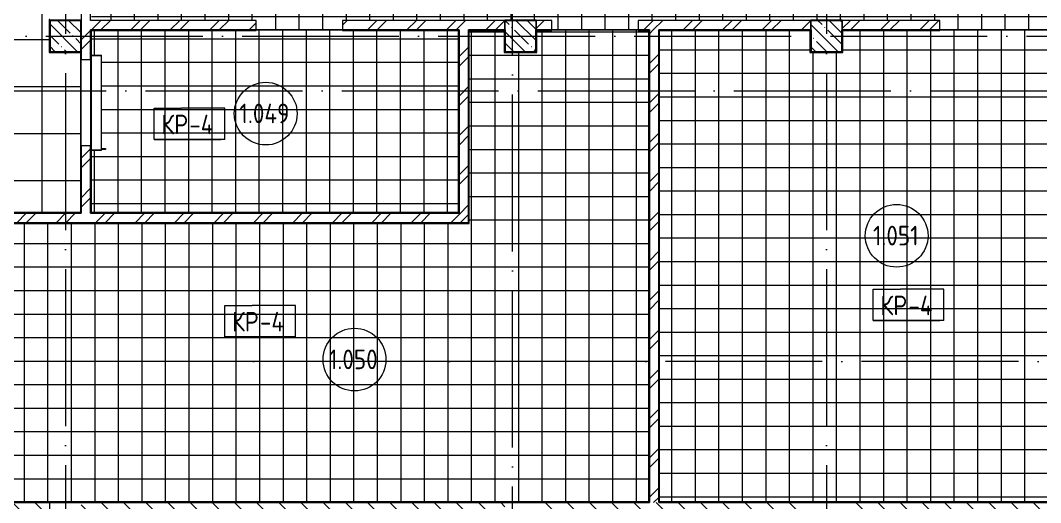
# Model space of a CAD drawing. Header units: millimetres. Extents: x -4370 to 196781, y -4577 to 61202.
# Drawn here: x 98625 to 111630, y 45725 to 51875 of the extents above; entities that cross this region are included whole.
import ezdxf

# ---------------------------------------------------------------- set-up
doc = ezdxf.new("R2010")
doc.units = ezdxf.units.MM
doc.linetypes.add('ADSK_Линия сетки', pattern=[2500, 2000, -250, 0, -250])
for name, color, linetype, lineweight in [('A-AREA-____-IDEN', 2, 'Continuous', 20), ('A-FLOR-____-IDEN', 11, 'Continuous', 20), ('A-FLOR-____-OTLN', 192, 'Continuous', 9), ('A-FLOR-____-PATT', 8, 'Continuous', 9), ('A-GENM-____-OTLN', 13, 'Continuous', 9), ('A-WALL-____-MCUT', 113, 'Continuous', 9), ('A-WALL-____-PATT', 111, 'Continuous', 9), ('S-COLS-____-MCUT', 52, 'Continuous', 9), ('S-COLS-____-OTLN', 52, 'Continuous', 9), ('S-GRID-____-OTLN', 1, 'Continuous', 9)]:
    doc.layers.add(name, color=color, linetype=linetype, lineweight=lineweight)
doc.styles.add('GOST Common_1', font='GOST_Common.ttf', dxfattribs={"width": 0.9, "height": 250})
pattern_1 = [(135, (0, 0), (-141.42136, -141.42136), [])]
pattern_2 = [(45, (0, 0), (-251.4472, 251.4472), []), (45, (0, 381), (-251.4472, 251.4472), [])]
pattern_3 = [(135, (0, 0), (-142.5612, -142.5612), []), (135, (142.56, 0), (-142.5612, -142.5612), [252.016, -50.403, 3.353, -47.05])]

# ---------------------------------------------------------------- blocks, each defined once
blk = doc.blocks.new('ALT_Roller_Shutter_9mm - AER44m_S _Security_-V81-О_АИ_ПП_0_000_Целиком')
at = {"layer": 'A-GENM-____-OTLN', "color": 90}
for p, q in [((-481, 70), (-481, 197)), ((-479, 197), (-481, 197)), ((-479, 197), (-479, 70)), ((-479, 70), (-479, 197)), ((728, 197), (-479, 197)), ((711, 244), (711, 218)), ((711, 244), (711, 218)), ((712, 210), (712, 209)), ((712, 197), (712, 210)), ((715, 197), (715, 208)), ((719, 218), (719, 244)), ((719, 218), (719, 244)), ((719, 209), (719, 210)), ((719, 197), (719, 210)), ((728, 70), (728, 197)), ((730, 197), (728, 197)), ((728, 197), (728, 70)), ((730, 197), (730, 70))]:
    blk.add_line(p, q, dxfattribs=at)
at = {"layer": 'A-GENM-____-OTLN', "color": 90, "flags": 128}
for points in [[(711, 250), (711, 250), (711, 250), (711, 250), (712, 251), (712, 251), (712, 251), (712, 251), (712, 251), (712, 251), (712, 252), (712, 252), (712, 252), (712, 252), (712, 252), (712, 252), (712, 252), (712, 253), (712, 253), (713, 253), (713, 253), (713, 253), (713, 253), (713, 253), (713, 253), (713, 253), (713, 253), (714, 254), (714, 254), (714, 254), (714, 254), (714, 254), (714, 254), (715, 254), (715, 254), (715, 254), (715, 254), (715, 254), (715, 254), (715, 254), (716, 254), (716, 254), (716, 254), (716, 254), (716, 254), (716, 254), (717, 254), (717, 254), (717, 254), (717, 254), (717, 254), (717, 254), (717, 253), (718, 253), (718, 253), (718, 253), (718, 253), (718, 253), (718, 253), (718, 253), (718, 253), (719, 253), (719, 252), (719, 252), (719, 252), (719, 252), (719, 252), (719, 252), (719, 252), (719, 251), (719, 251), (719, 251), (719, 251), (719, 251), (719, 251), (719, 251), (719, 250), (719, 250), (719, 250), (719, 250)], [(711, 250), (711, 250), (711, 250), (711, 250), (711, 250), (711, 250), (711, 250), (711, 250), (711, 250), (711, 250), (711, 250), (711, 249), (711, 249), (711, 249), (711, 249), (711, 249), (711, 249), (711, 249), (711, 249), (711, 248), (711, 248), (711, 248), (711, 248), (711, 248), (711, 247), (711, 247), (711, 247), (711, 247), (711, 247), (711, 246), (711, 246), (711, 246), (711, 246), (711, 245), (711, 245), (711, 245), (711, 245), (711, 245), (711, 244), (711, 244), (711, 244)], [(711, 244), (711, 244), (711, 244), (711, 245), (711, 245), (711, 245), (711, 245), (711, 246), (711, 246), (711, 246), (711, 246), (711, 247), (711, 247), (711, 247), (711, 247), (711, 247), (711, 248), (711, 248), (711, 248), (711, 248), (711, 248), (711, 248), (711, 249), (711, 249), (711, 249), (711, 249), (711, 249), (711, 249), (711, 249), (711, 250), (711, 250), (711, 250), (711, 250), (711, 250), (711, 250), (711, 250), (711, 250), (711, 250), (711, 250), (711, 250)], [(711, 218), (711, 218), (711, 218), (711, 217), (711, 217), (711, 217), (711, 217), (711, 216), (711, 216), (711, 216), (711, 216), (711, 215), (711, 215), (711, 215), (711, 215), (711, 215), (711, 214), (711, 214), (711, 214), (711, 214), (711, 214), (711, 214), (711, 213), (711, 213), (711, 213), (711, 213), (711, 213), (711, 213), (711, 213), (711, 212), (711, 212), (711, 212), (711, 212), (711, 212), (711, 212), (711, 212), (711, 212), (711, 212), (711, 212), (711, 212)], [(711, 212), (711, 212), (711, 212), (711, 212), (711, 212), (711, 212), (711, 212), (711, 212), (711, 212), (711, 212), (711, 212), (711, 213), (711, 213), (711, 213), (711, 213), (711, 213), (711, 213), (711, 213), (711, 213), (711, 214), (711, 214), (711, 214), (711, 214), (711, 214), (711, 215), (711, 215), (711, 215), (711, 215), (711, 215), (711, 216), (711, 216), (711, 216), (711, 216), (711, 217), (711, 217), (711, 217), (711, 217), (711, 217), (711, 218), (711, 218), (711, 218)], [(719, 212), (719, 212), (719, 212), (719, 212), (719, 211), (719, 211), (719, 211), (719, 211), (719, 211), (719, 211), (719, 210), (719, 210), (719, 210), (719, 210), (719, 210), (719, 210), (719, 210), (719, 209), (719, 209), (718, 209), (718, 209), (718, 209), (718, 209), (718, 209), (718, 209), (718, 209), (718, 209), (717, 208), (717, 208), (717, 208), (717, 208), (717, 208), (717, 208), (716, 208), (716, 208), (716, 208), (716, 208), (716, 208), (716, 208), (716, 208), (715, 208), (715, 208), (715, 208), (715, 208), (715, 208), (715, 208), (714, 208), (714, 208), (714, 208), (714, 208), (714, 208), (714, 208), (714, 209), (713, 209), (713, 209), (713, 209), (713, 209), (713, 209), (713, 209), (713, 209), (713, 209), (712, 209), (712, 210), (712, 210), (712, 210), (712, 210), (712, 210), (712, 210), (712, 210), (712, 211), (712, 211), (712, 211), (712, 211), (712, 211), (712, 211), (712, 211), (711, 212), (711, 212), (711, 212), (711, 212)], [(719, 244), (719, 244), (719, 244), (719, 245), (719, 245), (719, 245), (719, 245), (719, 246), (719, 246), (719, 246), (719, 246), (719, 247), (719, 247), (719, 247), (719, 247), (719, 247), (719, 248), (719, 248), (719, 248), (719, 248), (719, 248), (719, 248), (719, 249), (719, 249), (719, 249), (719, 249), (719, 249), (719, 249), (719, 249), (719, 250), (719, 250), (719, 250), (719, 250), (719, 250), (719, 250), (719, 250), (719, 250), (719, 250), (719, 250), (719, 250)], [(719, 250), (719, 250), (719, 250), (719, 250), (719, 250), (719, 250), (719, 250), (719, 250), (719, 250), (719, 250), (719, 250), (719, 249), (719, 249), (719, 249), (719, 249), (719, 249), (719, 249), (719, 249), (719, 249), (719, 248), (719, 248), (719, 248), (719, 248), (719, 248), (719, 247), (719, 247), (719, 247), (719, 247), (719, 247), (719, 246), (719, 246), (719, 246), (719, 246), (719, 245), (719, 245), (719, 245), (719, 245), (719, 245), (719, 244), (719, 244), (719, 244)], [(719, 212), (719, 212), (719, 212), (719, 212), (719, 212), (719, 212), (719, 212), (719, 212), (719, 212), (719, 212), (719, 212), (719, 213), (719, 213), (719, 213), (719, 213), (719, 213), (719, 213), (719, 213), (719, 213), (719, 214), (719, 214), (719, 214), (719, 214), (719, 214), (719, 215), (719, 215), (719, 215), (719, 215), (719, 215), (719, 216), (719, 216), (719, 216), (719, 216), (719, 217), (719, 217), (719, 217), (719, 217), (719, 217), (719, 218), (719, 218), (719, 218)], [(719, 218), (719, 218), (719, 218), (719, 217), (719, 217), (719, 217), (719, 217), (719, 216), (719, 216), (719, 216), (719, 216), (719, 215), (719, 215), (719, 215), (719, 215), (719, 215), (719, 214), (719, 214), (719, 214), (719, 214), (719, 214), (719, 214), (719, 213), (719, 213), (719, 213), (719, 213), (719, 213), (719, 213), (719, 213), (719, 212), (719, 212), (719, 212), (719, 212), (719, 212), (719, 212), (719, 212), (719, 212), (719, 212), (719, 212), (719, 212)]]:
    blk.add_lwpolyline(points, dxfattribs=at)
blk = doc.blocks.new('0083_СОШ675_АР_R22_rvt-1-О_АИ_ПП_0_000_Целиком')
at = {"layer": 'A-WALL-____-PATT', "lineweight": 5}
h = blk.add_hatch(dxfattribs=at)
h.set_pattern_fill('FP_7', color=10, style=0, pattern_type=2)
h.set_pattern_definition(pattern_2)
h.paths.add_polyline_path([(99400, 51875), (99520, 51875), (99520, 52130), (99400, 52130)])
h.paths.add_polyline_path([(99520, 53230), (99520, 56675), (99400, 56675), (99400, 53230)])
h.paths.add_polyline_path([(99400, 57775), (99520, 57775), (99520, 58275), (99400, 58275), (99400, 58265)])
h = blk.add_hatch(dxfattribs=at)
h.set_pattern_fill('FP_7', color=10, style=0, pattern_type=2)
h.set_pattern_definition(pattern_2)
h.paths.add_polyline_path([(115645, 51755), (115745, 51755), (115745, 51875), (115527, 51875), (115527, 51755)])
h.paths.add_polyline_path([(113400, 51755), (113400, 51875), (111745, 51875), (111745, 51755), (112025, 51755)])
h.paths.add_polyline_path([(113800, 51755), (113850, 51755), (113850, 51875), (113800, 51875)])
h.paths.add_polyline_path([(114250, 51755), (114427, 51755), (114427, 51875), (114250, 51875)])
h.paths.add_polyline_path([(110345, 51755), (110345, 51875), (109100, 51875), (109100, 51755)])
h.paths.add_polyline_path([(108700, 51755), (108700, 51875), (106500, 51875), (106500, 51755), (106763, 51755)])
h.paths.add_polyline_path([(105400, 51755), (105400, 51875), (105200, 51875), (105200, 51755)])
h.paths.add_polyline_path([(104800, 51755), (104800, 51875), (102730, 51875), (102730, 51755), (104337, 51755)])
h.paths.add_polyline_path([(99400, 51755), (101630, 51755), (101630, 51875), (99400, 51875)])
h = blk.add_hatch(dxfattribs=at)
h.set_pattern_fill('FP_7', color=10, style=0, pattern_type=2)
h.set_pattern_definition(pattern_2)
h.paths.add_polyline_path([(99520, 49415), (99520, 50275), (99400, 50275), (99400, 49415)])
h.paths.add_polyline_path([(99485, 51375), (99520, 51375), (99520, 51755), (99400, 51755), (99400, 51375)])
h = blk.add_hatch(dxfattribs=at)
h.set_pattern_fill('FP_7', color=10, style=0, pattern_type=2)
h.set_pattern_definition(pattern_2)
h.paths.add_polyline_path([(104217, 49295), (104337, 49295), (104337, 51755), (104217, 51755), (104217, 49415)])
h = blk.add_hatch(dxfattribs=at)
h.set_pattern_fill('FP_7', color=10, style=0, pattern_type=2)
h.set_pattern_definition(pattern_2)
h.paths.add_polyline_path([(106763, 45725), (106763, 51755), (106643, 51755), (106643, 45725)])
h = blk.add_hatch(dxfattribs=at)
h.set_pattern_fill('FP_7', color=10, style=0, pattern_type=2)
h.set_pattern_definition(pattern_2)
h.paths.add_polyline_path([(104217, 49295), (104217, 49415), (93200, 49415), (93200, 49295), (103831, 49295)])
h = blk.add_hatch(dxfattribs=at)
h.set_pattern_fill('FP_4', color=10, style=0, pattern_type=2)
h.set_pattern_definition(pattern_1)
h.paths.add_polyline_path([(100105, 45525), (101250, 45525), (101250, 45725), (99400, 45725), (99400, 45525)])
h.paths.add_polyline_path([(98864, 45525), (99000, 45525), (99000, 45725), (93600, 45725), (93600, 45525), (96380, 45525)])
h = blk.add_hatch(dxfattribs=at)
h.set_pattern_fill('FP_4', color=10, style=0, pattern_type=2)
h.set_pattern_definition(pattern_1)
h.paths.add_polyline_path([(115125, 45525), (115125, 45725), (114250, 45725), (114250, 45525), (115008, 45525)])
h.paths.add_polyline_path([(113800, 45525), (113850, 45525), (113850, 45725), (113800, 45725), (113800, 45560)])
h.paths.add_polyline_path([(111865, 45525), (113400, 45525), (113400, 45725), (109100, 45725), (109100, 45525), (111283, 45525)])
h.paths.add_polyline_path([(108700, 45525), (108700, 45725), (105200, 45725), (105200, 45525), (106315, 45525)])
h.paths.add_polyline_path([(104800, 45525), (104800, 45725), (101250, 45725), (101250, 45525), (103831, 45525)])
at = {"layer": 'S-COLS-____-OTLN', "lineweight": 5}
h = blk.add_hatch(dxfattribs=at)
h.set_pattern_fill('FP_3', color=256, style=0, pattern_type=2)
h.set_pattern_definition(pattern_3)
h.paths.add_polyline_path([(99000, 51475), (99400, 51475), (99400, 51875), (99000, 51875)])
h = blk.add_hatch(dxfattribs=at)
h.set_pattern_fill('FP_3', color=256, style=0, pattern_type=2)
h.set_pattern_definition(pattern_3)
h.paths.add_polyline_path([(104800, 51475), (105200, 51475), (105200, 51875), (104800, 51875), (104800, 51755)])
h = blk.add_hatch(dxfattribs=at)
h.set_pattern_fill('FP_3', color=256, style=0, pattern_type=2)
h.set_pattern_definition(pattern_3)
h.paths.add_polyline_path([(108700, 51475), (109100, 51475), (109100, 51875), (108700, 51875), (108700, 51755)])
at = {"layer": 'A-WALL-____-MCUT', "color": 50, "lineweight": 13}
for p, q in [((99400, 52130), (99400, 51875)), ((99520, 51875), (99520, 52130)), ((99400, 51875), (99400, 51755)), ((101630, 51875), (99520, 51875)), ((101630, 51755), (101630, 51875)), ((104800, 51875), (102730, 51875)), ((102730, 51875), (102730, 51755)), ((105400, 51875), (105200, 51875)), ((105400, 51755), (105400, 51875)), ((108700, 51875), (106500, 51875)), ((106500, 51875), (106500, 51755)), ((110345, 51875), (109100, 51875)), ((110345, 51755), (110345, 51875)), ((99400, 51755), (99400, 51375)), ((99520, 51755), (101630, 51755)), ((99520, 51375), (99520, 51755)), ((102730, 51755), (104217, 51755)), ((104217, 51755), (104217, 49415)), ((104337, 49295), (104337, 51755)), ((104337, 51755), (104800, 51755)), ((105200, 51755), (105400, 51755)), ((106500, 51755), (106643, 51755)), ((106643, 51755), (106643, 45725)), ((106763, 51755), (108700, 51755)), ((106763, 45725), (106763, 51755)), ((109100, 51755), (110345, 51755)), ((99400, 51375), (99520, 51375)), ((99400, 50275), (99400, 49415)), ((99520, 50275), (99400, 50275)), ((99520, 49415), (99520, 50275)), ((99400, 49415), (93700, 49415)), ((95940, 49295), (104217, 49295)), ((104217, 49415), (99520, 49415)), ((104217, 49295), (104337, 49295)), ((99000, 45725), (95940, 45725))]:
    blk.add_line(p, q, dxfattribs=at)
at = {"layer": 'A-WALL-____-MCUT', "color": 10, "lineweight": 5}
for p, q in [((104800, 51755), (104800, 51875)), ((105200, 51875), (105200, 51755)), ((108700, 51755), (108700, 51875)), ((109100, 51875), (109100, 51755)), ((99000, 45525), (99000, 45725))]:
    blk.add_line(p, q, dxfattribs=at)
at = {"layer": 'S-COLS-____-MCUT', "color": 130, "lineweight": 25}
for p, q in [((99400, 51875), (99000, 51875)), ((99000, 51875), (99000, 51475)), ((99400, 51475), (99400, 51875)), ((105200, 51875), (104800, 51875)), ((109100, 51875), (108700, 51875)), ((104800, 51755), (104800, 51475)), ((105200, 51475), (105200, 51755)), ((108700, 51755), (108700, 51475)), ((109100, 51475), (109100, 51755)), ((99000, 51475), (99400, 51475)), ((104800, 51475), (105200, 51475)), ((108700, 51475), (109100, 51475))]:
    blk.add_line(p, q, dxfattribs=at)
at = {"layer": 'S-COLS-____-OTLN', "color": 90}
for p, q in [((104800, 51875), (104800, 51755)), ((105200, 51755), (105200, 51875)), ((108700, 51875), (108700, 51755)), ((109100, 51755), (109100, 51875))]:
    blk.add_line(p, q, dxfattribs=at)
at = {"layer": 'A-GENM-____-OTLN', "color": 90, "lineweight": 9, "rotation": 270}
blk.add_blockref('ALT_Roller_Shutter_9mm - AER44m_S _Security_-V81-О_АИ_ПП_0_000_Целиком', (99460, 50950), dxfattribs=at)
blk = doc.blocks.new('BSC_Колонна _Прямоугольная - ПР-1_Профиль торцевой для плитки-3454341-О_АИ_ПП_0_000_Целиком')
at = {"layer": 'S-COLS-____-MCUT'}
for p, q in [((5, 5), (-5, 5)), ((-5, 5), (-5, -5)), ((5, -5), (5, 5)), ((-5, -5), (5, -5))]:
    blk.add_line(p, q, dxfattribs=at)
blk = doc.blocks.new('ADSK_Марка_Перекрытие - Типоразмер_ADSK_Марка-158127-О_АИ_ПП_0_000_Целиком')
at = {"layer": 'A-FLOR-____-IDEN'}
for p, q in [((-4.5, 4), (-1, 4)), ((-4.5, 0), (-4.5, 4)), ((4.5, 4), (-1, 4)), ((4.5, 0), (4.5, 4)), ((4.5, 0), (-4.5, 0)), ((-4.5, 0), (4, 0))]:
    blk.add_line(p, q, dxfattribs=at)
blk = doc.blocks.new('ADSK_Марка_Помещение_ОдноЗначение - Номер-159740-О_АИ_ПП_0_000_Целиком')
at = {"layer": 'A-AREA-____-IDEN'}
blk.add_circle((0, 0), 4, dxfattribs=at)

msp = doc.modelspace()

# ---------------------------------------------------------------- hatches: boundary and pattern name
at = {"layer": 'A-FLOR-____-PATT'}
h = msp.add_hatch(dxfattribs=at)
h.set_pattern_fill('FP_153', color=256, style=0, pattern_type=2)
h.set_pattern_definition([(0, (95902.5, 49232.2), (0, 600), []), (90, (95902.5, 49232.2), (-600, 4e-14), [])])
h.paths.add_polyline_path([(95137.878133, 49425), (99389.978078, 49425), (99389.978078, 51465), (98989.978078, 51465), (98989.978078, 51885.000586), (99389.977492, 51885.000586), (99389.978078, 52129.999414), (99399.978078, 52129.999414), (99399.978078, 53229.999414), (99389.978078, 53229.999414), (99389.978078, 56665), (99399.978078, 56665), (99399.978078, 57765), (99389.978078, 57765), (99389.978078, 58265.000586), (98939.978078, 58265.000586), (98939.978078, 58765.000586), (98640.450478, 58765.000586), (98640.225239, 58975), (93659.978078, 58974.600038), (93659.978078, 58265.000586), (93329.978078, 58264.940858), (93329.978078, 51885), (93609.978078, 51885), (93609.978078, 51465), (93329.978078, 51465), (93329.978078, 51305.451505), (93319.978078, 51305.451505), (93319.978078, 50205.451505), (93329.978078, 50205.451505), (93329.978078, 50105.214935), (93710, 50105.214935), (93710, 49425), (93895.980103, 49425)])
h = msp.add_hatch(dxfattribs=at)
h.set_pattern_fill('FP_218', color=256, style=0, pattern_type=2)
h.set_pattern_definition([(0, (109080, 51025), (0, 300), []), (90, (109080, 51025), (-300, 2e-14), [])])
h.paths.add_polyline_path([(110776.719461, 53425.000586), (110776.671983, 53545), (109676.719461, 53545), (109676.719461, 53425)])
h.paths.add_polyline_path([(105399.55304, 51755), (106499.55304, 51755.000586), (106499.55304, 51885.000586), (110344.978078, 51885.000586), (110344.978078, 51755), (111744.978078, 51755.000586), (111744.978078, 51885.000586), (113799.978078, 51885.000586), (113799.978078, 53415.000586), (113442.000586, 53415.000586), (113441.995428, 53545), (112342.000586, 53545), (112342.000586, 53415.000586), (110776.719461, 53415.000586), (110776.714088, 53425.000586), (109676.719461, 53425), (109676.719461, 53415.000586), (108033.082584, 53415.000586), (108033.0304, 53545), (106933.082584, 53545), (106933.082584, 53415.000586), (105359.379601, 53415.000586), (105359.299381, 53545), (104259.379601, 53545), (104259.379601, 53415.000586), (101735.229953, 53415.000586), (101735.229953, 53545), (100635.229953, 53545), (100635.229953, 53415.000586), (99529.978078, 53415.000586), (99529.978078, 53229.999414), (99519.978078, 53229.999414), (99519.978078, 52129.999414), (99529.978078, 52129.999414), (99529.978078, 51885.000586), (101630, 51885.000586), (101630, 51755), (102730, 51755.000586), (102730, 51885.000586), (105399.55304, 51885.000586), (105399.55304, 51875)])
h = msp.add_hatch(dxfattribs=at)
h.set_pattern_fill('FP_207', color=256, style=0, pattern_type=2)
h.set_pattern_definition([(90, (99876.65, 48730), (-300, 2e-14), []), (180, (99876.65, 48730), (-4e-14, -300), [])])
h.paths.add_polyline_path([(96057.007954, 45735.000586), (106633.293965, 45735.000586), (106633.293965, 51745.000586), (106499.55304, 51745.000586), (106499.55304, 51755), (105399.55304, 51755), (105399.55304, 51745.000586), (105209.978078, 51745.000586), (105209.978078, 51465), (104789.978078, 51465), (104789.978078, 51745.000586), (104346.568482, 51744.506033), (104346.568482, 49285), (95950, 49285), (95950, 49215.214349), (95820, 49215.214349), (95820, 48115.214349), (95950, 48115.214349), (95950, 48055), (97880, 48055), (97880, 47915), (95950, 47915), (95950, 47884.999414), (95820, 47884.999414), (95820, 46784.999414), (95950, 46784.999414), (95950, 45735.000586)])
h.paths.add_polyline_path([(95940, 45909.747558), (95940, 46609.747558), (95820, 46609.747558), (95820, 45909.747558)])
h = msp.add_hatch(dxfattribs=at)
h.set_pattern_fill('FP_204', color=256, style=0, pattern_type=2)
h.set_pattern_definition([(90, (102870, 50440), (-300, 2e-14), []), (180, (102870, 50440), (-4e-14, -300), [])])
h.paths.add_polyline_path([(99529.978078, 49425), (104206.568482, 49425), (104206.568482, 51745.000586), (102730, 51745.000586), (102730, 51755), (101630, 51755), (101630, 51745.000586), (99529.978078, 51745.000586), (99529.978078, 51430.5), (99656.978078, 51430.5), (99656.978078, 50238), (99713.180182, 50236.841442), (99713.978078, 50234.5), (99712.806505, 50231.671573), (99703.978078, 50230.636297), (99656.978078, 50231), (99656.978078, 50219.5), (99529.978078, 50219.5), (99529.978078, 50179.661351)])
h.paths.add_polyline_path([(99668.062574, 50233.682182), (99667.978723, 50234.571797), (99667.982249, 50234.5)])
h = msp.add_hatch(dxfattribs=at)
h.set_pattern_fill('FP_203', color=256, style=0, pattern_type=2)
h.set_pattern_definition([(90, (112630, 49700), (-300, 2e-14), []), (180, (112630, 49700), (4e-14, -300), [])])
h.paths.add_polyline_path([(109099.978078, 45725), (109099.969975, 45725.000586), (108798.756464, 45725)])
h.paths.add_polyline_path([(108699.978078, 45735.000586), (111895, 45735.000586), (111895, 51745.000586), (111744.978078, 51745.000586), (111744.978078, 51755), (110344.978078, 51755), (110344.978078, 51745.000586), (109109.978078, 51745.000586), (109109.978078, 51465), (108689.978078, 51465), (108689.978078, 51745.000586), (106773.293965, 51745.000586), (106773.293965, 45735.000586)])
at = {"layer": 'A-WALL-____-PATT'}
for points in [[(98999.978078, 51475), (98999.978078, 51875), (98989.978093, 51875), (98989.978078, 51475)], [(99529.978078, 49415), (99529.978078, 51745.000586), (99519.978078, 51745.000586), (99519.978078, 49415)], [(104206.568482, 49425), (104216.568482, 49425), (104216.568482, 51755.000586), (104206.568482, 51755.000586), (104206.568482, 50179.661351)], [(104789.978078, 51745.000586), (104789.978078, 51755.000586), (104336.568482, 51755.000586), (104336.568482, 51745.000586), (104346.568482, 51745.000586)], [(104336.568482, 49295), (104346.568482, 49295), (104346.568482, 51745.000586), (104336.568482, 51745.000586), (104336.568482, 50179.661351)], [(104799.978078, 51475), (104799.978078, 51755.000586), (104789.978078, 51755.000586), (104789.978078, 51475)], [(105209.978078, 51475), (105209.978078, 51755.000586), (105199.978078, 51755.000586), (105199.978078, 51475)], [(106633.293965, 45735.000586), (106643.293965, 45735.000586), (106643.293965, 51755.000586), (106633.293965, 51755.000586), (106633.293965, 50179.661351)], [(108689.978078, 51745.000586), (108699.978078, 51745.000586), (108699.978078, 51755.000586), (106763.293965, 51755.000586), (106763.293965, 51745.000586), (106773.293965, 51745.000586)], [(106773.293965, 45725.000586), (106773.293965, 51745.000586), (106763.293965, 51745.000586), (106763.293965, 45725.000586)], [(108699.978078, 51475), (108699.978078, 51745.000586), (108689.978078, 51745.000586), (108689.978078, 51475)], [(109109.978078, 51475), (109109.978078, 51755.000586), (109099.978078, 51755.000586), (109099.978078, 51475)], [(99389.978078, 51465), (99389.978078, 51475), (98999.978078, 51475), (98999.978078, 51465)], [(99389.978078, 49425), (99399.978078, 49425), (99399.978078, 51475), (99389.978078, 51475), (99389.978078, 50179.661351)], [(105073.062374, 51465), (105199.978078, 51465), (105199.978078, 51475), (104799.978078, 51475), (104799.978078, 51465)], [(108798.756464, 51465), (109099.978078, 51465), (109099.978078, 51475), (108699.978078, 51475), (108699.978078, 51465)], [(99399.978078, 49415), (99399.978078, 49425), (93700, 49425), (93700, 49415), (98863.572223, 49415)], [(99529.978078, 49415), (104216.568482, 49415), (104216.568482, 49425), (99529.978078, 49425)], [(104336.568482, 49285), (104336.568482, 49295), (95940, 49295), (95940, 49285), (103831.164344, 49285)], [(106314.960404, 45725.000586), (106643.293965, 45725.000586), (106643.293965, 45735.000586), (95950, 45735.000586), (95950, 45725.000586), (103831.164344, 45725.000586)], [(106773.293965, 45725.000586), (111905, 45725.000586), (111905, 45735.000586), (106773.293965, 45735.000586)]]:
    msp.add_hatch(color=7, dxfattribs=at).paths.add_polyline_path(points)
h = msp.add_hatch(color=7, dxfattribs=at)
h.paths.add_polyline_path([(101347.368283, 51745.000586), (101630, 51745.000586), (101630, 51755.000586), (99519.978078, 51755.000586), (99519.978078, 51745.000586), (100105.470253, 51745.000586)])
h.paths.add_polyline_path([(103831.164344, 51745.000586), (104206.568482, 51745.000586), (104206.568482, 51755.000586), (102730, 51755.000586), (102730, 51745.000586)])
h = msp.add_hatch(color=7, dxfattribs=at)
h.paths.add_polyline_path([(106633.293965, 51745.000586), (106633.293965, 51755.000586), (106499.55304, 51755.000586), (106499.55304, 51745.000586)])
h.paths.add_polyline_path([(105209.978078, 51745.000586), (105399.55304, 51745.000586), (105399.55304, 51755.000586), (105209.978078, 51755.000586)])
h = msp.add_hatch(color=7, dxfattribs=at)
h.paths.add_polyline_path([(111895, 51745.000586), (111895, 51755.000586), (111744.978078, 51755.000586), (111744.978078, 51745.000586)])
h.paths.add_polyline_path([(110344.978078, 51745.000586), (110344.978078, 51755.000586), (109109.978078, 51755.000586), (109109.978078, 51745.000586)])

# ---------------------------------------------------------------- linework, layer by layer
at = {"layer": 'A-FLOR-____-OTLN'}
for p, q in [((102730, 51755), (101630, 51755)), ((101630, 51755), (102730, 51755)), ((106499.55304, 51755), (105399.55304, 51755)), ((105399.55304, 51755), (106499.55304, 51755)), ((111744.978078, 51755), (110344.978078, 51755)), ((110344.978078, 51755), (111744.978078, 51755))]:
    msp.add_line(p, q, dxfattribs=at)
at = {"layer": 'A-WALL-____-MCUT', "color": 7}
for p, q in [((98989.978078, 51875), (98989.978078, 51475)), ((98999.978078, 51475), (98999.978078, 51875)), ((101630, 51755.000586), (99519.978078, 51755.000586)), ((99519.978078, 51755.000586), (99519.978078, 49415)), ((99529.978078, 51745.000586), (101630, 51745.000586)), ((99529.978078, 49425), (99529.978078, 51745.000586)), ((101630, 51745.000586), (101630, 51755.000586)), ((104216.568482, 51755.000586), (102730, 51755.000586)), ((102730, 51755.000586), (102730, 51745.000586)), ((102730, 51745.000586), (104206.568482, 51745.000586)), ((104206.568482, 51745.000586), (104206.568482, 49425)), ((104216.568482, 49415), (104216.568482, 51755.000586)), ((104799.978078, 51755.000586), (104336.568482, 51755.000586)), ((104336.568482, 51755.000586), (104336.568482, 49295)), ((104346.568482, 51745.000586), (104789.978078, 51745.000586)), ((104346.568482, 49295), (104346.568482, 51745.000586)), ((104789.978078, 51745.000586), (104789.978078, 51475)), ((104799.978078, 51475), (104799.978078, 51755.000586)), ((105199.978078, 51755.000586), (105199.978078, 51475)), ((105399.55304, 51755.000586), (105199.978078, 51755.000586)), ((105209.978078, 51475), (105209.978078, 51745.000586)), ((105209.978078, 51745.000586), (105399.55304, 51745.000586)), ((105399.55304, 51745.000586), (105399.55304, 51755.000586)), ((106643.293965, 51755.000586), (106499.55304, 51755.000586)), ((106499.55304, 51755.000586), (106499.55304, 51745.000586)), ((106499.55304, 51745.000586), (106633.293965, 51745.000586)), ((106633.293965, 51745.000586), (106633.293965, 45735.000586)), ((106643.293965, 45725.000586), (106643.293965, 51755.000586)), ((108699.978078, 51755.000586), (106763.293965, 51755.000586)), ((106763.293965, 51755.000586), (106763.293965, 45725.000586)), ((106773.293965, 51745.000586), (108689.978078, 51745.000586)), ((106773.293965, 45735.000586), (106773.293965, 51745.000586)), ((108689.978078, 51745.000586), (108689.978078, 51475)), ((108699.978078, 51475), (108699.978078, 51755.000586)), ((109099.978078, 51755.000586), (109099.978078, 51475)), ((110344.978078, 51755.000586), (109099.978078, 51755.000586)), ((109109.978078, 51475), (109109.978078, 51745.000586)), ((109109.978078, 51745.000586), (110344.978078, 51745.000586)), ((110344.978078, 51745.000586), (110344.978078, 51755.000586)), ((99399.978078, 51475), (98999.978078, 51475)), ((98999.978078, 51465), (99389.978078, 51465)), ((99389.978078, 51465), (99389.978078, 49425)), ((99399.978078, 49415), (99399.978078, 51475)), ((105199.978078, 51475), (104799.978078, 51475)), ((104799.978078, 51465), (105199.978078, 51465)), ((109099.978078, 51475), (108699.978078, 51475)), ((108699.978078, 51465), (109099.978078, 51465)), ((99389.978078, 49425), (93710, 49425)), ((104206.568482, 49425), (99529.978078, 49425)), ((93700, 49415), (99399.978078, 49415)), ((104336.568482, 49295), (95940, 49295)), ((99519.978078, 49415), (104216.568482, 49415)), ((95950, 49285), (104336.568482, 49285)), ((95940, 45725.000586), (106643.293965, 45725.000586)), ((106633.293965, 45735.000586), (95950, 45735.000586)), ((106763.293965, 45725.000586), (111905, 45725.000586)), ((111895, 45735.000586), (106773.293965, 45735.000586))]:
    msp.add_line(p, q, dxfattribs=at)
at = {"layer": 'S-GRID-____-OTLN', "linetype": 'ADSK_Линия сетки'}
for p, q in [((99200.000667, 61202.00513), (99200.000667, -3572.657751)), ((104900.000586, -3572.657751), (104900.000586, 61202.00513)), ((108900.000848, 61202.00513), (108900.000848, -3572.657751)), ((-3553.763124, 51675.000586), (156348.554077, 51675.000586)), ((-2283.763124, 50975.000586), (155078.554077, 50975.000586)), ((156348.554077, 47525.060253), (99320, 47525.060253))]:
    msp.add_line(p, q, dxfattribs=at)

# ---------------------------------------------------------------- block references
at = {"lineweight": 5}
msp.add_blockref('0083_СОШ675_АР_R22_rvt-1-О_АИ_ПП_0_000_Целиком', (0, 0), dxfattribs=at)
at = {"layer": 'A-AREA-____-IDEN', "xscale": 99.99999999999993, "yscale": 99.99999999999993, "zscale": 99.99999999999993}
for p in [(101752.073064, 50685.966215), (109794.849638, 49127.925653), (102884.194107, 47549.047493)]:
    msp.add_blockref('ADSK_Марка_Помещение_ОдноЗначение - Номер-159740-О_АИ_ПП_0_000_Целиком', p, dxfattribs=at)
at = {"layer": 'A-FLOR-____-IDEN', "xscale": 99.99999999999993, "yscale": 99.99999999999993, "zscale": 99.99999999999993}
for p in [(100779.993337, 50355.011522), (109946.077302, 48046.478971), (101679.993337, 47840)]:
    msp.add_blockref('ADSK_Марка_Перекрытие - Типоразмер_ADSK_Марка-158127-О_АИ_ПП_0_000_Целиком', p, dxfattribs=at)
at = {"layer": 'S-COLS-____-OTLN'}
for p in [(98994.978078, 51880), (98994.978078, 51470), (104794.978078, 51470), (105204.978078, 51470), (108694.978078, 51470), (109104.978078, 51470), (104341.568482, 49290)]:
    msp.add_blockref('BSC_Колонна _Прямоугольная - ПР-1_Профиль торцевой для плитки-3454341-О_АИ_ПП_0_000_Целиком', p, dxfattribs=at)

# ---------------------------------------------------------------- texts
at = {"layer": 'A-AREA-____-IDEN', "lineweight": 9, "char_height": 250, "attachment_point": 1, "style": 'GOST Common_1'}
for s, insert, width in [('1.049', (101417.715806, 50813.691287), 822.531375), ('1.051', (109493.34238, 49255.650724), 743.1643125), ('1.050', (102558.836849, 47676.772564), 800.8858125)]:
    msp.add_mtext(s, dxfattribs=dict(at, insert=insert, width=width))
at = {"layer": 'A-FLOR-____-IDEN', "lineweight": 9, "char_height": 250, "attachment_point": 1, "style": 'GOST Common_1'}
for s, insert, width in [('КР', (100421.062491, 50672.849096), 432.91125), ('-4', (100778.249991, 50672.849096), 411.2656875), ('КР', (109587.146456, 48364.316546), 432.91125), ('-4', (109944.333956, 48364.316546), 411.2656875), ('КР', (101321.062491, 48157.837574), 432.91125), ('-4', (101678.249991, 48157.837574), 411.2656875)]:
    msp.add_mtext(s, dxfattribs=dict(at, insert=insert, width=width))

doc.saveas('drawing.dxf')
